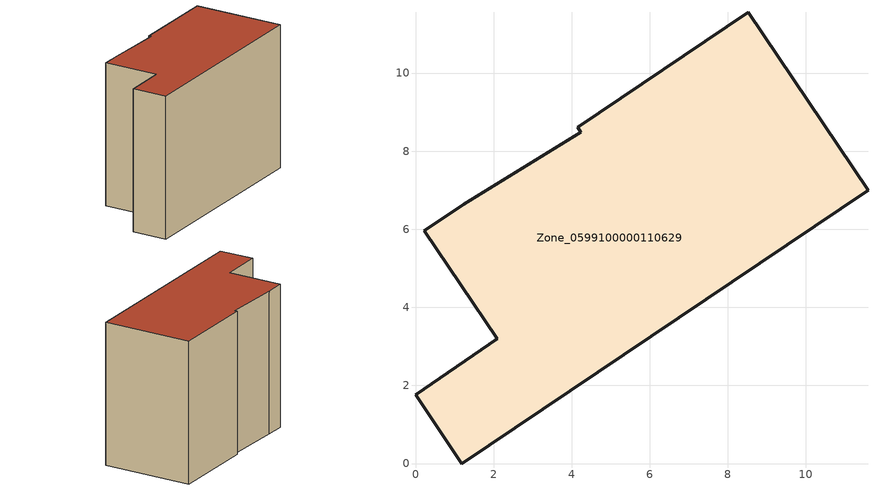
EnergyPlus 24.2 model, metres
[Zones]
Zone_0599100000110629
 floor ground (C_G): 4.15,8.61 8.52,11.55 11.59,7 1.19,0 0,1.76 2.09,3.19 0.23,5.96 1.23,6.64 4.23,8.48 z0
 wall outside (C_F): 8.52,11.55 4.15,8.61 4.23,8.48 1.23,6.64 0.23,5.96 2.09,3.19 0,1.76 1.19,0 11.59,7 8.52,11.55 z0:8.7
 roof outside (C_R): 4.23,8.48 1.23,6.64 0.23,5.96 2.09,3.19 0,1.76 1.19,0 11.59,7 8.52,11.55 4.15,8.61 z8.7
[BUILDING]
Pand.0599100000110629: North Axis=0; Terrain=City; Loads Convergence Tolerance Value=0.04; Temperature Convergence Tolerance Value=0.4; Solar Distribution=FullExterior; Maximum Number of Warmup Days=25; Minimum Number of Warmup Days=1
[Site:Location]
Rotterdam.The.Hague.AP_ZH_NLD Design_Conditions: Latitude=51.96; Longitude=4.45; Time Zone=1; Elevation=-4.5
[SITE:GROUNDTEMPERATURE:BUILDINGSURFACE]
18, 18, 18, 18, 18, 18, 18, 18, 18, 18, 18, 18
[MATERIAL] Thermal Absorptance=0.9; Solar Absorptance=0.7; Visible Absorptance=0.7
Name | Roughness | Thickness | Conductivity | Density | Specific Heat
G.TC.1975-1991 | MediumSmooth | 0.15 | 0.288461 | 540 | 1210
F.TC.1975-1991 | Rough | 0.3 | 0.230769 | 1920 | 840
R.TC.1975-1991 | MediumRough | 0.2 | 0.153846 | 1500 | 1000
[CONSTRUCTION]
C_G: G.TC.1975-1991
C_F: F.TC.1975-1991
C_R: R.TC.1975-1991
[ZONE]
Zone_0599100000110629: Type=1; Multiplier=1; Ceiling Height=Autocalculate; Volume=Autocalculate; Floor Area=autocalculate; Part of Total Floor Area=Yes
[ZONEINFILTRATION:DESIGNFLOWRATE]
Infil_Zone_0599100000110629: Zone or ZoneList or Space or SpaceList=Zone_0599100000110629; Schedule=AlwaysOn; Design Flow Rate Calculation Method=Flow/Area; Flow Rate per Floor Area=0.003; Constant Term Coefficient=1; Temperature Term Coefficient=0; Velocity Term Coefficient=0; Velocity Squared Term Coefficient=0
[HVACTEMPLATE:ZONE:IDEALLOADSAIRSYSTEM]
Zone_0599100000110629: Maximum Heating Supply Air Temperature=50; Minimum Cooling Supply Air Temperature=13; Maximum Heating Supply Air Humidity Ratio=0.0156; Minimum Cooling Supply Air Humidity Ratio=0.0077; Heating Limit=NoLimit; Cooling Limit=NoLimit; Dehumidification Control Type=ConstantSensibleHeatRatio; Cooling Sensible Heat Ratio=0.7; Dehumidification Setpoint=60; Humidification Control Type=None; Humidification Setpoint=30; Outdoor Air Method=None; Outdoor Air Flow Rate per Person=0.00944; Outdoor Air Flow Rate per Zone Floor Area=0; Outdoor Air Flow Rate per Zone=0; Demand Controlled Ventilation Type=None; Outdoor Air Economizer Type=NoEconomizer; Heat Recovery Type=None; Sensible Heat Recovery Effectiveness=0.7; Latent Heat Recovery Effectiveness=0.65
[ZONECONTROL:THERMOSTAT]
ThermostatControl_Zone_0599100000110629: Zone or ZoneList=Zone_0599100000110629; Control Type Schedule=DualSetpointControlType; Control 1=Thermostat_Zone_0599100000110629; Temperature Difference Between Cutout And Setpoint=0
[THERMOSTATSETPOINT:DUALSETPOINT]
Thermostat_Zone_0599100000110629: Heating Setpoint Temperature Schedule=HeatingSetpoint_Zone_0599100000110629; Cooling Setpoint Temperature Schedule=CoolingSetpoint_Zone_0599100000110629
[SCHEDULE:COMPACT]
HeatingSetpoint_Zone_0599100000110629: Through: 12/31, For: AllDays, Until: 24:00, 21
CoolingSetpoint_Zone_0599100000110629: Through: 12/31, For: AllDays, Until: 24:00, 24
DualSetpointControlType: Through: 12/31, For: AllDays, Until: 24:00, 4
AlwaysOn: Through: 12/31, For: AllDays, Until: 24:00, 1
